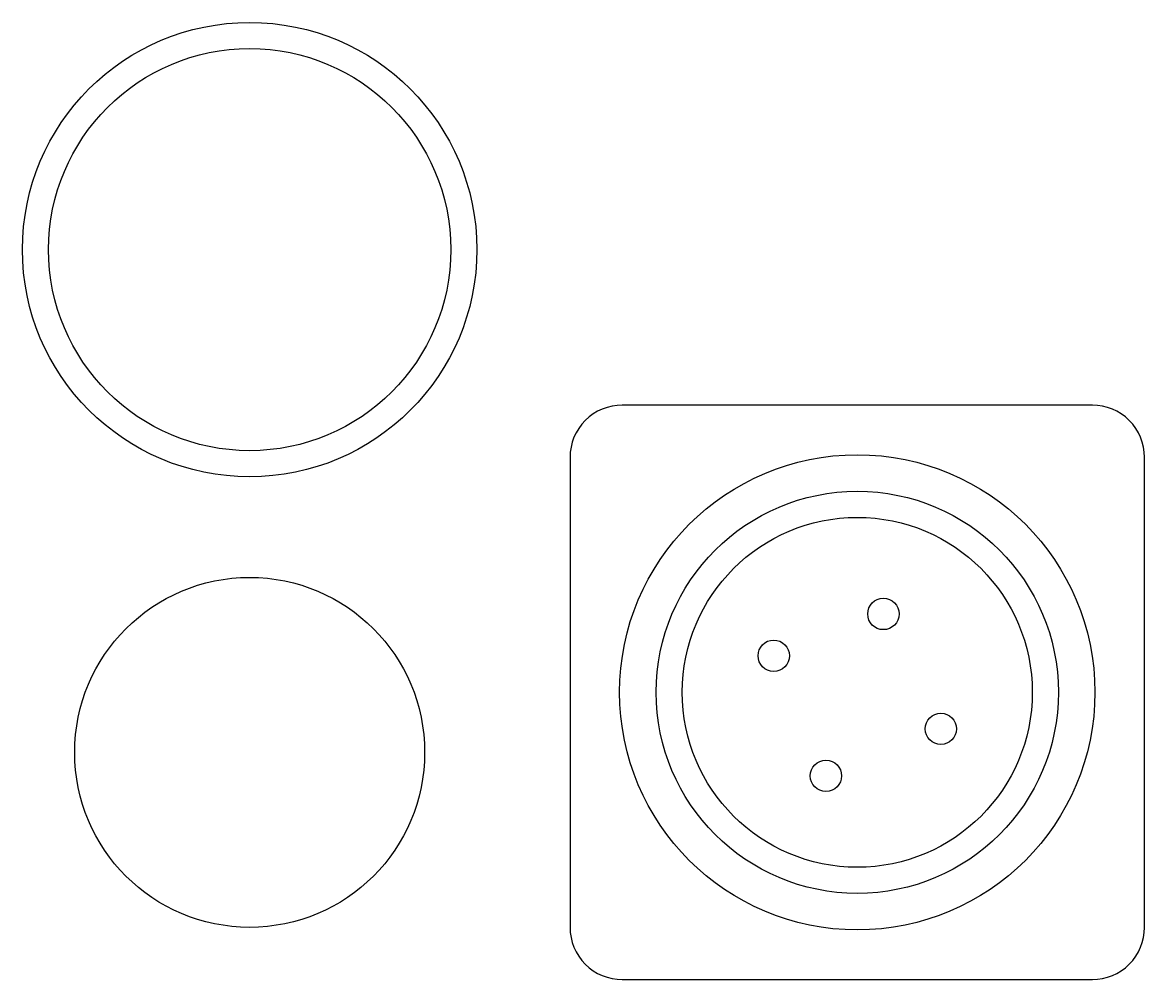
# Model space of a CAD drawing. Header units: millimetres. Extents: x 15 to 230, y 15 to 198.
import ezdxf

# ---------------------------------------------------------------- set-up
doc = ezdxf.new("R2010")
doc.units = ezdxf.units.MM
for name, color, linetype in [('2TPocket', 130, 'Continuous'), ('Hole', 210, 'Continuous'), ('inline', 10, 'Continuous'), ('Outline', 50, 'Continuous')]:
    doc.layers.add(name, color=color, linetype=linetype)

msp = doc.modelspace()

# ---------------------------------------------------------------- linework, layer by layer
at = {"layer": '2TPocket'}
for radius in [45.5, 38.5, 33.5]:
    msp.add_circle((174.83, 70), radius, dxfattribs=at)
at = {"layer": 'Hole'}
for centre in [(179.83, 85), (158.83, 77), (190.83, 63), (168.83, 54)]:
    msp.add_circle(centre, 3, dxfattribs=at)
at = {"layer": 'inline'}
msp.add_circle((58.5, 154.77), 38.5, dxfattribs=at)
at = {"layer": 'Outline'}
msp.add_lwpolyline([(219.83, 15, 0.414214), (229.83, 25), (229.83, 115, 0.414214), (219.83, 125), (129.83, 125, 0.414214), (119.83, 115), (119.83, 25, 0.414214), (129.83, 15)], format="xyb", close=True, dxfattribs=at)
for centre, radius in [((58.5, 154.77), 43.5), ((58.5, 58.5), 33.5)]:
    msp.add_circle(centre, radius, dxfattribs=at)

doc.saveas('drawing.dxf')
